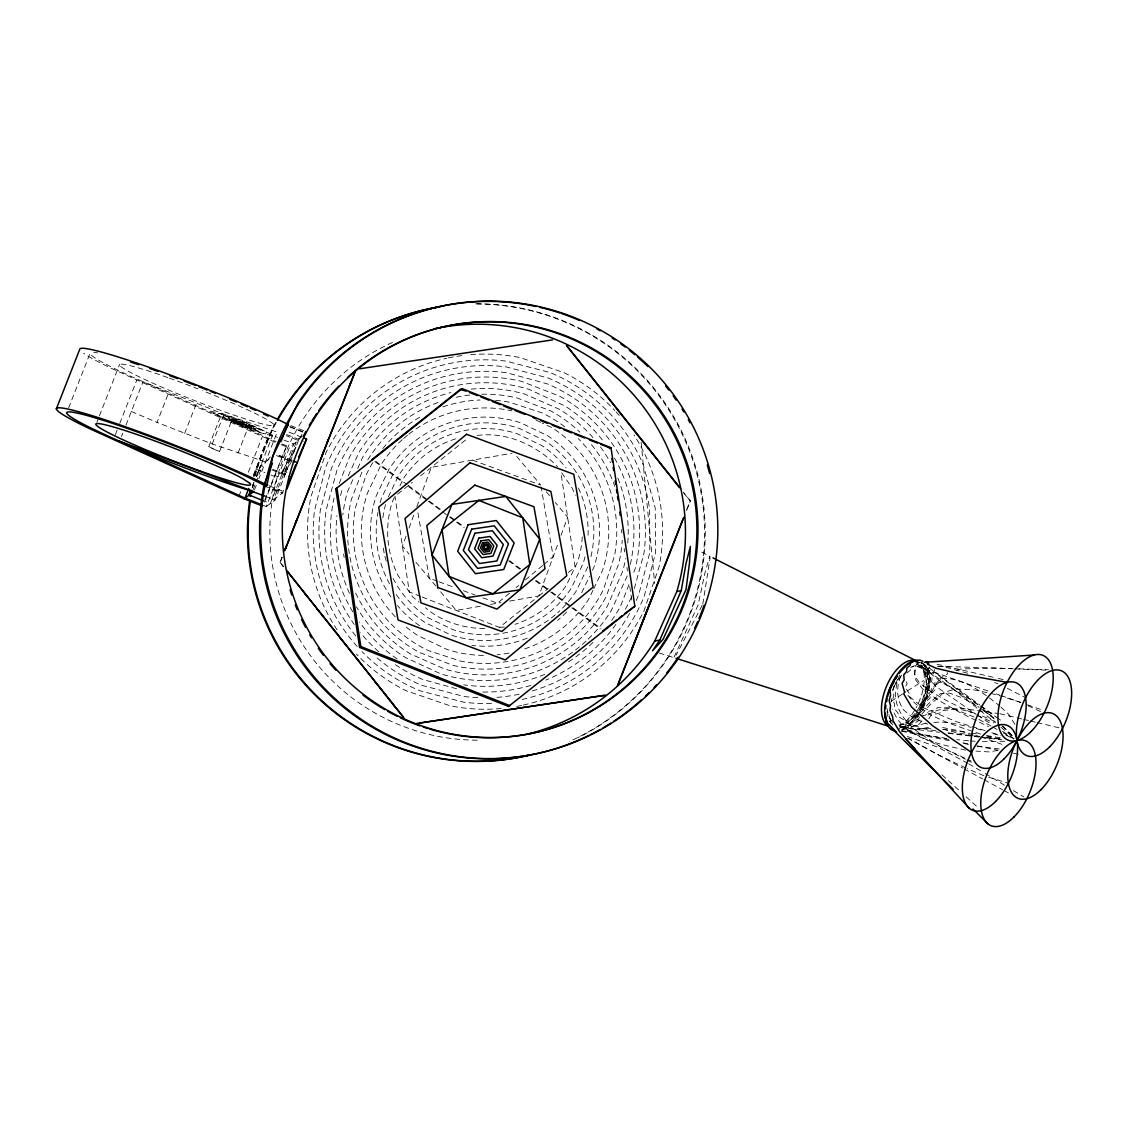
<?xml version="1.0" encoding="UTF-8"?>
<svg xmlns="http://www.w3.org/2000/svg" width="1128" height="1128" viewBox="0 0 1128 1128"><rect width="100%" height="100%" fill="white"/><g stroke="black" fill="none" stroke-linecap="round" stroke-linejoin="round"><path stroke-width="0.75" stroke-dasharray="5 3.75" d="M921.505 666.789L920.053 665.661L917.91 665.999L915.781 668.566L914.864 673.331L915.725 680.071L922.521 688.841L937.565 699.727L959.928 712.501L988.466 726.644M917.064 662.827L920.547 662.658L924.65 664.618C935.408 678.591 926.032 698.429 918.107 711.627M927.667 668.65L927.202 674.671M900.623 675.912L898.367 683.371L897.437 691.732L898.776 700.502L902.781 709.188L912.749 717.549L927.597 724.148M282.352 473.14L284.82 466.865M702.8 604.044L710.062 558.261L709.836 556.287L699.36 550.986M899.636 675.136L897.183 681.791L895.618 690.858C893.94 709.554 907.279 725.022 921.971 734.765L940.216 746.553L971.123 761.076M634.317 588.576L643.933 553.383A160.387 160.373 68.5 0 0 547.108 383.788L506.726 372.762A160.387 160.373 68.5 0 0 337.159 469.572L326.133 509.969A160.387 160.373 68.5 0 0 354.248 624.489M921.618 709.512A34.376 17.413 -67.7 0 0 925.129 701.264C928.344 690.576 931.446 676.8 923.197 667.593L919.094 665.633L914.216 665.872L910.225 667.691M674.065 657.13L698.105 605.045L705.028 572.53L709.836 556.287M406.038 536.251L402.442 546.093L409.154 554.13M409.041 528.045L413.835 514.918M416.838 506.712L431.234 467.344L512.112 453.23M509.56 601.097L538.817 595.993L558.628 541.863M561.025 535.292L567.624 517.259L555.3 502.51M361.891 472.195L351.428 499.309A137.475 137.461 68.5 0 0 419.207 652.351L452.68 665.28A137.475 137.461 68.5 0 0 605.708 597.516L618.637 564.042A137.475 137.461 68.5 0 0 622.219 540.312M339.218 483.545L349.497 457.164A154.663 154.649 68.5 0 1 521.897 381.476L559.516 396.139A154.663 154.649 68.5 0 1 635.219 568.554L632.709 574.984M628.959 584.614L620.555 606.173A154.663 154.649 68.5 0 1 611.221 621.077M68.596 407.983L90.085 353.247A114.562 8.361 21.4 0 0 143.03 381.701L276.007 441.584M96.895 422.281L98.785 417.459M99.419 415.837L119.638 364.33M115.352 434.703L117.242 429.867M119.765 423.437L136.84 379.967L113.702 369.434A125.631 9.165 21.4 0 1 83.641 353.276M121.5 436.564L122.811 433.208M125.969 425.171L143.03 381.701L223.936 414.202L277.192 432.094L258.862 478.78M265.503 461.874L212.247 443.981L157.032 422.408L168.721 392.629M184.625 433.49L196.314 403.711M272.102 435.817L256.07 431.559L231.254 421.717L219.551 451.496L212.445 448.676L208.751 446.589L220.439 416.81L210.161 411.029C233.877 416.218 255.957 426.624 277.46 437.438M212.247 443.981L223.936 414.202M241.547 424.227L233.989 420.857L250.176 426.497L231.705 419.574L236.457 422.21L252.475 427.766L234.272 420.575L248.259 425.834L235.921 421.505M238.868 421.816L249.655 427.033M238.022 453.146L249.711 423.367M238.84 496.405L241.378 489.961M248.329 472.265L262.232 436.846M253.306 475.269L267.463 439.215L272.539 435.493L256.549 476.256M253.828 475.579L268.365 438.552M253.659 477.003L273.892 425.496M252.418 485.971L253.645 482.84M256.112 476.566L260.413 465.596L269.775 458.729M252.235 487.226L254.082 482.516M252.503 487.366L253.729 484.236M256.803 476.397L260.808 465.3L262.316 466.104L256.169 481.783M253.095 489.608L255.548 483.348M254.434 490.046L256.888 483.813M264.854 499.774L286.681 445.814L263.91 503.807M263.303 505.372L266.264 506.557L289.642 446.998L298.469 440.526L286.343 435.718M266.264 506.557L275.077 500.085L298.469 440.526M282.014 557.429L280.082 562.336L283.368 566.467L280.209 562.294L282.141 557.387M283.241 566.51L279.955 562.393L281.887 557.486M686.881 509.137L690.364 500.86L683.794 492.598M686.501 510.66L690.364 500.86M283.537 490.144L282.352 493.133L265.743 486.563M892.46 690.265L894.8 684.766M919.193 707.764C924.833 695.158 930.628 677.787 920.786 665.844L916.683 663.87M919.687 710.118C925.327 697.527 931.122 680.156 921.28 668.199L917.163 666.239L912.284 666.493M919.362 712.699L925.129 701.264M352.824 479.64L347.537 491.653A143.214 143.185 68.5 0 0 342.813 515.031M357.703 468.529L362.581 457.418A143.214 143.185 68.5 0 1 450.932 392.586M348.143 475.917L359.141 452.102A148.938 148.91 68.5 0 1 529.286 389.47L564.578 405.77A148.938 148.91 68.5 0 1 604.199 442.359M627.224 575.943L610.925 611.235A148.938 148.91 68.5 0 1 587.265 639.971M388.342 496.898L398.649 475.381A103.113 103.099 68.5 0 1 517.033 433.66L541.313 445.292A103.113 103.099 68.5 0 1 566.073 467.937M394.335 497.533L392.474 501.438A97.375 97.375 68.5 0 0 398.212 575.745L412.566 596.712L419.01 602.225M399.918 485.886L403.443 478.512A97.375 97.375 68.5 0 1 458.349 438.016M587.787 566.919L576.211 591.086A108.838 108.824 68.5 0 1 557.726 612.659M581.724 592.722L589.563 576.352M592.454 570.303L593.92 567.243A114.562 114.548 68.5 0 0 547.559 435.69L520.586 422.774A114.562 114.548 68.5 0 0 389.047 469.121L376.132 496.094A114.562 114.548 68.5 0 0 392.05 598.587M593.018 590.226L588.703 599.236A123.742 123.727 68.5 0 1 522.095 649.742M593.737 588.717L602.648 570.091A123.742 123.727 68.5 0 0 552.579 427.991L542.06 422.958M702.138 605.398L676.137 655.156M934.675 669.496L931.869 677.674L932.01 680.071L927.879 689.434M291.955 460.788L286.089 471.25L288.853 476.707M895.392 683.399L898.071 678.915M893.94 686.374L903.514 672.753M916.176 712.233C924.833 698.331 933.392 677.547 922.239 662.855L979.682 704.845M917.008 714.602L910.113 723.753L904.726 728.195A34.376 17.413 -67.7 0 1 899.411 730.62M920.589 712.67L928.203 703.957L940.357 693.664L949.48 693.114L963.298 698.176L979.259 707.623M921.787 714.236L930.022 704.817L944.305 692.169L955.726 689.039L973.379 689.8L989.002 693.001M928.894 718.79L930.981 715.279L942.345 712.318L943.135 710.485L962.339 708.454L998.21 713.502M929.782 666.902L928.541 668.594L929.063 673.078M918.826 662.686L916.232 664.97L914.639 669.299L914.582 675.475L919.644 683.159L931.827 692.254L950.34 702.617L974.324 713.911M925.947 690.04L929.895 681.805L931.164 674.685L932.616 672.189L934.52 672.316L977.877 704.774M267.223 460.605L270.226 456.882M915.16 713.474L905.685 722.851L900.37 725.276M914.737 715.222L909.633 721.384L904.233 725.826L898.917 728.265M917.092 712.868C912.397 719.044 905.798 725.572 897.423 724.909M915.471 715.857L911.748 718.832M918.587 713.996C913.61 720.524 906.898 727.983 897.902 727.278M919.546 717.493L917.6 719.847L913.342 720.623L910 723.372L901.639 724.698M920.081 719.932L911.198 724.951L901.455 727.095M921.914 720.792L918.982 724.331L913.61 725.501L910.282 728.251L900.68 730.042L904.726 728.195M921.365 706.184L928.64 696.808L937.241 682.172L941.147 678.252C963.27 677.59 983.094 692.507 999.62 705.987M509.461 593.229L497.519 603.212L482.911 597.854M516.088 587.674L518.739 585.46M525.366 579.919L542.61 565.495M543.936 564.395L553.213 556.626L541.031 486.788M907.109 672.937L910.437 670.187L909.845 668.34L912.947 666.451M397.648 494.078L412.425 482.319M420.49 475.903L467.965 438.115M422.168 597.008L499.38 627.394L537.464 597.079M538.817 595.993L548.222 588.506M568.371 572.46L575.097 567.116L561.011 473.083M302.403 436.014L297.031 439.962L273.639 499.521L283.043 492.626L269.296 487.169M235.879 421.604L242.605 423.31M922.45 707.538L923.888 706.579L926.102 701.376L929.839 698.387L931.291 693.142L935.112 689.857L935.676 685.204L940.287 681.552L940.103 678.154L947.619 673.867L947.224 672.57M918.953 716.125L912.228 721.201M891.064 701.32L905.84 691.887M907.321 690.942L923.578 680.565M925.693 676.659L926.398 676.236L925.256 672.57L926.765 671.964L924.875 669.468L926.243 669.722L923.888 668.594L925.679 670.3L923.381 670.413L927.286 675.362L926.102 675.912L936.226 686.599L976.129 714.419M926.159 665.858L925.834 668.96C940.329 684.132 960.407 691.986 977.271 704.041M920.039 705.79L921.252 705.324L923.465 700.107L926.539 698.556L927.977 693.311L931.023 691.732L931.587 687.079L935.084 685.838L934.886 682.454L940.315 682.694L939.92 681.397L950.03 686.642L995.545 722.71M927.977 715.18C942.796 704.267 962.522 709.089 978.653 714.447M925.876 723.217L908.534 727.715L900.905 727.645M921.872 715.97L925.933 714.898L928.034 711.387L936.466 709.512L937.255 707.679L950.749 707.764L975.903 717.676M956.685 670.173L961.423 668.974L994.374 668.03L1013.212 668.805M928.555 727.377L908.096 731.325L901.61 730.874M997.815 750.402L989.157 751.925L975.917 751.107M480.316 606.215L456.22 610.417L437.171 587.632M490.638 604.411L500.959 602.606M477.214 435.436C507.092 431.559 536.942 445.363 557.486 466.625M484.688 628.536C463.636 628.564 441.556 621.584 425.439 607.738M499.38 627.394L505.132 626.956M915.668 662.897L919.151 662.658M1004.822 741.237L981.868 741.745M933.829 722.526C946.392 720.891 958.941 724.712 971.18 727.334M930.91 728.702L907.391 728.42L899.397 725.967M919.094 665.633L926.102 665.858M938.341 666.253L1011.858 668.594M1018.852 668.819L1048.603 669.764M1014.918 668.876L1045.755 670.145M968.543 740.8L956.826 739.644M970.207 740.913L975.212 741.265M986.14 737.909L1003.271 739.362M937.326 666.211L944.263 666.859L969.883 673.867M979.09 736.669L948.056 732.833M985.985 737.374L1003.201 739.122M946.73 738.445C930.346 735.371 911.452 734.906 897.944 724.176M942.726 729.463L968.064 732.509M901.371 727.687L939.469 732.284M948.126 733.327L979.301 737.077M981.036 737.289L1001.819 739.799M999.225 748.964L975.48 745.777M971.434 733.059L979.865 734.441M986.619 735.541L1001.805 738.036M935.958 730.817L923.86 728.801L906.968 722.992L906.559 721.694L898.184 716.28L897.987 712.882L894.053 708.61L894.617 703.957L892.46 700.234L893.912 695.003L892.629 691.661L894.546 685.359M973.267 735.597L955.402 732.467L943.924 729.21M974.902 735.879L979.767 736.739M901.625 731.268L949.79 740.729M963.552 743.437L968.712 744.438M977.313 746.13L997.956 750.19M1013.437 753.222L1020.318 754.576M965.681 750.162C939.497 743.733 902.315 738.53 892.727 709.174M942.571 727.504L962.043 731.381L979.034 736.387M990.722 693.353L1002.284 696.469M986.633 736.09L1001.692 739.39M948.817 739.489L902.485 730.789M998.068 734.962L990.44 732.946M937.072 664.237L996.616 678.055M998.308 678.45L1003.412 679.634M999.916 713.742L1021.883 718.973M1023.575 719.368L1028.651 720.581M1030.343 720.975L1035.405 722.188M1037.097 722.583L1060.771 728.209M963.016 742.689L969.248 744.226M260.413 465.596L262.316 466.104M456.629 688.757L422.944 679.549A160.387 160.373 68.5 0 1 392.375 662.573M980.711 736.88L1003.596 744.917M988.72 777.234L1008.39 783.283M985.125 730.634L956.629 721.793L923.141 707.679L909.633 696.709L910.409 694.862L905.037 687.333L907.124 683.822L905.121 679.366M991.836 732.721L1000.212 735.315M980.627 734.116C953.879 724.599 921.787 717.225 905.572 691.859M976.199 728.448L984.11 730.958M1020.431 702.377L1003.878 696.991M659.217 652.957L674.304 657.779M917.163 666.239L989.608 691.563M996.193 693.875L999.478 695.017M1001.128 695.595L1020.882 702.504M1027.467 704.803L1043.936 710.555M994.67 682.567L997.97 683.765M472.533 460.139L540.735 485.082L516.074 455.599M437.452 581.216L429.331 578.255L417.43 510.124M439.074 581.822L455.303 587.759M463.425 590.734L474.789 594.893M983.799 775.726L967.359 768.676M995.206 721.497L980.26 715.166M907.42 736.499L937.861 747.201L967.175 762.965M420.561 596.388L409.309 591.946L394.969 496.221M290.023 427.103L302.783 432.151M290.939 425.623L303.7 430.684L299.385 439.61L301.232 436.973L286.879 431.277M289.783 426.469L303.376 431.855M286.611 434.548L303.376 441.189M283.96 440.075L293.816 443.939L270.396 503.525L265.531 501.551M282.099 444.009L289.642 446.998M275.091 442.246L136.84 379.967M281.196 444.672L285.779 446.476M279.335 455.43L292.42 460.633M276.43 455.585L294.549 462.762M272.807 469.319L291.024 476.552M271.763 469.882L286.498 475.72M274.992 475.593L277.953 476.777M255.774 468.994L264.925 472.632M271.03 475.057L274.09 476.256M269.268 485.858L284.002 491.709M266.011 496.489L275.077 500.085M131.341 411.48L157.032 422.408M965.794 767.971L937.255 754.308L908.534 738.29M208.751 446.589L219.551 451.496M977.356 715.307L993.994 722.992M1028.073 705.761L1040.82 711.697M921.365 662.601L922.944 663.8M536.068 420.095L540.566 422.239M1005.894 735.118L1013.818 738.981M278.842 455.529L283.029 457.63M899.58 726.108L965.427 759.243M966.992 760.032L973.267 763.191M1007.304 688.263L1025.563 697.753M968.726 763.797L983.701 772.638M907.321 738.079L962.621 768.083M964.158 768.915L982.601 778.912M984.138 779.744L1002.566 789.741M1004.103 790.573L1010.251 793.915M978.949 719.368L991.117 726.136M992.64 726.982L997.208 729.52M1003.285 732.904L1013.931 738.826M985.195 773.54L1004.526 785.229M1013.452 790.615L1023.857 796.904M977.595 715.349L992.175 724.669M1002.397 731.198L1014.058 738.657M980.091 705.945L996.334 717.253M920.786 665.844L979.146 707.369M980.57 708.37L994.797 718.508M981.092 705.874L995.093 716.111M996.503 717.14L1003.511 722.258M375.864 461.394L406.827 484.391M408.237 485.435L442.007 510.519M450.453 516.793L456.093 520.967M457.503 522.01L464.539 527.241M509.574 560.686L520.84 569.048M536.322 580.539L550.394 590.987M551.803 592.031L571.515 606.667M572.911 607.71L601.069 628.606M374.877 461.606L403.034 482.502M408.66 486.69L426.962 500.268M428.372 501.311L448.07 515.947M449.48 516.991L455.12 521.178M456.516 522.222L463.566 527.439M508.601 560.884L519.867 569.245M535.349 580.751L549.421 591.199M550.831 592.242L570.528 606.878M571.938 607.921L600.096 628.818M983.362 710.513L996.574 720.693M983.179 709.047L995.601 719.537M1000.903 727.165L1014.298 738.29M1000.846 707.087L1008.559 714.264L1015.468 725.205M941.965 774.894L947.055 779.504M948.324 780.661L959.759 791.024M966.118 796.791L978.822 808.311M1001.89 725.713L1013.212 736.81M1002.764 726.108L1013.423 736.908M546.333 491.794L549.688 495.812M415.879 562.167L436.057 586.292M889.837 721.3L892.77 724.909M683.54 492.696L690.11 500.959M890.739 721.285L888.892 714.489L889.696 715.533M893.32 722.949L890.26 718.917L888.892 714.489M889.343 720.877L891.388 723.556M561.673 472.745L571.854 487.592A97.375 97.375 68.5 0 1 575.351 495.319M891.12 721.018L888.568 715.885L887.087 708.652M621.359 529.483L621.866 532.938M624.151 548.476L624.658 551.93M626.956 567.454L627.464 570.909M629.748 586.447L630.778 593.342M631.031 595.076L631.793 600.251M891.261 698.669L891.698 701.87M641.141 442.303L654.677 583.514M887.087 711.218L887.426 716.999M919.926 712.614A34.376 17.413 -67.7 0 1 901.342 730.013M491.512 703.393A171.851 171.823 68.5 0 1 463.862 702.208L420.448 690.914A171.851 171.823 68.5 0 1 361.975 651.603M357.223 646.527A171.851 171.823 68.5 0 1 314.515 510.49L325.795 467.062A171.851 171.823 68.5 0 1 506.204 361.129L549.618 372.423A171.851 171.823 68.5 0 1 643.284 464.75L655.213 507.995L655.551 552.861L644.257 596.275A171.851 171.823 68.5 0 1 520.6 699.797M93.835 352.387A114.562 8.361 21.4 0 1 97.614 352.909M927.794 667.564A34.376 17.413 -67.7 0 1 929.43 679.31M927.695 668.636A34.376 17.413 -67.7 0 1 920.476 711.148M519.218 694.228A166.126 166.098 68.5 0 1 495.206 697.471M477.736 697.626A166.126 166.098 68.5 0 1 463.904 696.441L421.985 685.359A166.126 166.098 68.5 0 1 374.989 656.101M355.729 635.938A166.126 166.098 68.5 0 1 320.281 510.533L331.35 468.613A166.126 166.098 68.5 0 1 506.148 366.91L548.067 377.993A166.126 166.098 68.5 0 1 649.629 509.447L649.784 552.805L638.702 594.738A166.126 166.098 68.5 0 1 635.952 601.069M629.593 613.491A166.126 166.098 68.5 0 1 531.091 691.281M167.818 377.584A83.049 6.063 21.4 0 0 123.304 368.278A83.049 6.063 21.4 0 0 216.097 408.759A83.049 6.063 21.4 0 0 272.75 423.352L266.448 419.278A83.049 6.063 21.4 0 0 202.547 390.683M169.397 378.148A83.049 6.063 21.4 0 1 197.908 388.85M523.364 705.056A177.575 177.561 68.5 0 0 644.032 610.713L659.062 566.862A177.575 177.561 68.5 0 0 633.908 434.914M521.672 705.423A177.575 177.561 68.5 0 1 516.582 706.424M501.199 708.511A177.575 177.561 68.5 0 1 449.846 705.719L406.009 690.688A177.575 177.561 68.5 0 1 356.42 654.085M337.089 629.861A177.575 177.561 68.5 0 1 310.99 496.475L326.02 452.624A177.575 177.561 68.5 0 1 446.688 358.281M448.38 357.914A177.575 177.561 68.5 0 1 455.19 356.617M456.896 356.335A177.575 177.561 68.5 0 1 463.735 355.376M470.559 354.685A177.575 177.561 68.5 0 1 520.205 357.618L564.056 372.663A177.575 177.561 68.5 0 1 614.831 410.507M616.001 411.791A177.575 177.561 68.5 0 1 619.455 415.668M508.925 653.084A123.742 123.727 68.5 0 1 497.11 654.818M483.447 655.41A123.742 123.727 68.5 0 1 446.617 649.305L417.487 635.346A123.742 123.727 68.5 0 1 403.88 625.081M395.251 616.819A123.742 123.727 68.5 0 1 367.404 493.246L381.363 464.116A123.742 123.727 68.5 0 1 402.372 439.582M403.641 438.468A123.742 123.727 68.5 0 1 407.546 435.182M408.886 434.125A123.742 123.727 68.5 0 1 511.957 410.888M527.255 638.166A114.562 114.548 68.5 0 1 471.871 645.47M419.588 625.702A114.562 114.548 68.5 0 1 397.493 605.553M566.637 612.081A114.562 114.548 68.5 0 1 557.556 620.358M555.216 614.845A108.838 108.824 68.5 0 1 451.242 635.12L425.623 622.853A108.838 108.824 68.5 0 1 395.731 593.864M389.541 583.867A108.838 108.824 68.5 0 1 377.908 512.493M380.136 502.665A108.838 108.824 68.5 0 1 381.574 497.871L393.855 472.251A108.838 108.824 68.5 0 1 518.809 428.217L544.429 440.484A108.838 108.824 68.5 0 1 590.762 557.429M393.094 578.34A103.113 103.099 68.5 0 0 428.753 618.059L453.019 629.678A103.113 103.099 68.5 0 0 571.417 587.956L583.035 563.69A103.113 103.099 68.5 0 0 585.319 555.596M386.227 561.095A103.113 103.099 68.5 0 1 384.507 554.581M384.154 552.946A103.113 103.099 68.5 0 1 382.759 544.655M382.871 517.738A103.113 103.099 68.5 0 1 385.579 504.47M578.424 488.015A103.113 103.099 68.5 0 1 587.984 537.224M582.26 536.914A97.375 97.375 68.5 0 1 577.592 561.913L566.609 584.84A97.375 97.375 68.5 0 1 514.974 624.334M530.879 685.373A160.387 160.373 68.5 0 1 482.502 692.042M378.74 651.772A160.387 160.373 68.5 0 1 360.551 632.78M631.525 596.952A160.387 160.373 68.5 0 1 624.418 611.009M615.93 624.334A160.387 160.373 68.5 0 1 545.698 680.142M544.768 674.332A154.663 154.649 68.5 0 1 463.693 684.851M397.098 658.893A154.663 154.649 68.5 0 1 359.536 622.036M352.754 611.799A154.663 154.649 68.5 0 1 334.043 498.181M592.976 642.438A154.663 154.649 68.5 0 1 568.117 662.122M586.038 641.113A148.938 148.91 68.5 0 1 440.78 673.867L405.488 657.568A148.938 148.91 68.5 0 1 356.462 606.808M349.483 593.342A148.938 148.91 68.5 0 1 336.976 515.609M340.557 495.516A148.938 148.91 68.5 0 1 342.841 487.395M614.45 457.996A148.938 148.91 68.5 0 1 630.284 564.522M355.658 593.046A143.214 143.185 68.5 0 0 410.803 654.127L445.024 669.172A143.214 143.185 68.5 0 0 607.484 605.919L622.515 571.699A143.214 143.185 68.5 0 0 625.688 558.473M344.181 557.472A143.214 143.185 68.5 0 1 343.603 554.102M471.081 389.146A143.214 143.185 68.5 0 1 525.042 394.18L559.262 409.224A143.214 143.185 68.5 0 1 592.99 437.608M600.463 446.956A143.214 143.185 68.5 0 1 610.544 462.748M617.834 478.131A143.214 143.185 68.5 0 1 627.605 544.909M367.756 459.928A137.475 137.461 68.5 0 1 441.372 401.3M456.177 397.253A137.475 137.461 68.5 0 1 469.77 395.04M481.698 394.236A137.475 137.461 68.5 0 1 517.385 398.057L550.859 410.987A137.475 137.461 68.5 0 1 579.848 432.137M591.481 444.7A137.475 137.461 68.5 0 1 614.831 486.408M372.804 462.677A131.75 131.736 68.5 0 0 366.205 474.761L355.531 507.459A131.75 131.736 68.5 0 0 428.132 650.489L460.83 661.177A131.75 131.736 68.5 0 0 603.847 588.576L614.52 555.878A131.75 131.736 68.5 0 0 578.297 438.637M382.787 448.577A131.75 131.736 68.5 0 1 422.323 415.795M442.853 406.856A131.75 131.736 68.5 0 1 480.02 400.017M495.573 400.341A131.75 131.736 68.5 0 1 509.221 402.16L541.919 412.848A131.75 131.736 68.5 0 1 565.41 427.3M252.517 487.902A228.744 228.561 78 0 1 253.617 482.699M255.266 475.819A228.744 228.561 78 0 1 276.6 421.942M475.847 303.813A228.744 228.561 78 0 1 577.846 737.698M477.214 740.18A207.989 207.834 78 0 1 394.349 341.629M254.561 475.974A228.744 228.561 78 0 1 275.909 422.098M476.918 303.968A228.744 228.561 78 0 1 569.245 741.561M920.843 664.603A35.532 17.992 -67.7 0 1 916.091 707.806M914.568 710.414A35.532 17.992 -67.7 0 1 899.834 725.515M921.604 663.095A35.532 17.992 -67.7 0 1 919.743 710.936M918.982 712.219A35.532 17.992 -67.7 0 1 898.847 729.069M285.06 471.476L284.214 476.82L281.859 472.153L295.903 447.041L285.06 471.476M228.646 417.698L227.856 418.728L241.293 424.706L255.534 429.655L256.324 428.612L228.646 417.698M232.001 419.193L231.409 419.969L241.491 424.452L252.178 428.161L252.771 427.385L232.001 419.193M224.275 415.738L223.006 417.036L240.828 424.974L259.905 431.615L261.16 430.318L243.352 422.38L224.275 415.738M219.072 413.398L217.21 414.991L240.222 425.27L265.108 433.956L266.969 432.348L243.944 422.069L219.072 413.398M235.752 420.166L228.251 418.22L248.414 427.188L255.929 429.134L235.752 420.166"/><path stroke-width="1.5" d="M885.55 708.581L885.959 705.338M886.707 701.729L887.116 698.359M681.241 590.578L686.021 563.492L690.364 546.431L689.476 563.112L686.007 589.563L663.081 639.308L652.506 650.814L659.866 639.999L681.241 590.578L676.842 591.523L654.734 641.085A207.989 207.834 78 0 1 527.636 734.088M887.581 696.667L889.456 689.885A34.376 17.413 -67.7 0 1 918.121 660.895L913.906 661.107L910.479 663.109L910.169 665.294L906.827 668.044L906.658 671.357L903.74 674.882L904.177 679.93L902.076 683.441L904.529 692.056L903.754 693.903L911.537 707.002L932.616 725.727L971.504 752.432M56.4 408.787L79.778 349.229A125.631 9.165 21.4 0 1 152.463 368.518A125.631 9.165 21.4 0 1 279.829 420.391L287.753 424.354L280.971 441.612M261.767 504.766L244.987 498.111L248.78 488.452M250.571 490.68L248.724 495.375L250.627 495.883L249.415 495.206L251.262 490.497M251.008 490.356L249.161 495.051L263.938 500.959M272.497 463.199L264.361 483.912L263.219 484.758L249.133 477.708A114.562 8.361 21.4 0 0 98.263 418.784A114.562 8.361 21.4 0 0 97.628 431.234A114.562 8.361 21.4 0 0 248.498 490.158L265.263 496.193M288.049 484.109L291.024 476.552L291.405 477.666M291.602 475.085L295.606 464.877M298.61 457.221L306.562 439.074L303.897 438.016M286.921 489.087L306.562 439.074M285.229 549.251L354.685 372.649M617.411 685.768L655.255 589.521M285.102 549.308L286.385 546.037M295.395 523.138L296.678 519.867M312.118 480.613L313.415 477.341M322.425 454.457L323.708 451.186M326.923 443.008L328.206 439.737M339.147 411.931L340.43 408.66M349.44 385.762L350.723 382.491M284.707 550.845L355.489 370.943M630.904 651.406L683.032 518.936M617.65 685.655L683.92 517.202M889.456 689.885L895.999 677.152A34.376 17.413 -67.7 0 0 886.89 722.512L885.254 713.404M287.273 424.96L298.088 403.02A228.744 228.561 78 0 1 536.181 306.492M265.743 486.563L267.026 484.969L272.764 456.332L288.26 424.565L287.259 425.467M899.058 673.458C903.345 668.664 907.631 663.32 913.906 661.107M335.763 488.932L462.057 388.638L610.995 447.689L634.838 606.173L508.545 706.466L359.606 647.416L335.763 488.932L336.962 488.057L360.805 646.541L509.743 705.592L508.545 706.466M483.588 546.192L485.534 544.655L487.846 545.571L488.212 548.039L486.267 549.576L483.954 548.659L483.588 546.192L484.532 548.208L486.154 548.857L487.536 547.757L487.268 546.022L485.632 545.374L484.264 546.474M616.494 620.118L602.902 630.904L603.889 630.707M619.216 617.947L621.937 615.789M624.658 613.632L633.781 606.949M286.597 425.2L287.753 424.354M267.632 485.209L256.451 479.95A125.631 9.165 21.4 0 0 91.015 415.344A125.631 9.165 21.4 0 0 90.31 428.992L244.085 498.787L253.8 491.653L119.653 441.259L244.987 498.111M460.858 389.512L462.057 388.638M533.657 417.022L532.938 417.543L536.167 418.826M609.797 448.563L610.995 447.689M359.606 647.416L360.805 646.541M436.945 678.083L438.143 677.209M633.64 607.047L634.838 606.173M373.044 459.307L372.071 459.519L460.294 389.428L466.16 391.148M609.388 448.366L610.361 448.154M654.734 641.085L659.866 639.999M359.606 368.786L552.523 339.895M416.317 723.513L605.75 695.13M419.616 723.048L603.776 695.482M926.596 662.249L927.935 662.122L925.651 662.235L928.711 663.743L927.526 664.279L936.014 668.255L960.718 674.022L1007.121 682.327M924.382 662.319L1034.15 655.001M675.982 658.301L888.568 726.249A35.532 17.992 -67.7 0 1 886.96 685.246A35.532 17.992 -67.7 0 1 917.205 661.29L712.981 557.881M469.417 392.431L477.553 395.66M480.81 396.943L488.96 400.158M492.217 401.455L500.367 404.67M503.624 405.953L511.759 409.182M515.017 410.465L524.788 414.329M541.003 420.744L547.461 423.296M552.297 425.2L560.362 428.386M563.591 429.669L571.656 432.856M574.871 434.125L584.558 437.96M589.394 439.864L597.459 443.064M600.688 444.333L608.753 447.52M294.055 461.281L297.327 462.579M263.219 484.758L266.49 486.055M244.085 498.787L262.387 506.049M896.69 732.312L887.553 723.175L885.522 718.085M914.921 748.851L899.665 731.818L892.967 720.566L892.77 717.182L889.964 710.471L890.528 705.818L889.16 700.403L890.598 695.158L889.978 690.392L892.135 683.61M891.176 727.771L940.738 776.995M943.22 779.448L953.132 789.29M972.956 808.973L987.832 823.75M905.558 738.967L969.375 808.325M566.679 345.464L680.508 488.48M566.439 345.563L679.155 487.197M286.78 570.542L403.88 717.676M287.739 571.966L402.625 716.365M305.124 594.019L307.309 596.768M317.165 609.134L319.351 611.898M321.55 614.647L323.736 617.397M340.148 638.011L342.334 640.774M344.533 643.524L346.719 646.274M348.904 649.023L351.09 651.772M356.575 658.639L358.76 661.389M375.173 682.017L377.358 684.766M379.558 687.516L381.743 690.265M383.929 693.015L386.114 695.779M388.314 698.528L390.499 701.278M392.685 704.027L394.87 706.777M611.884 458.518L612.405 461.972M613.167 467.147L613.674 470.602M615.197 480.951L615.705 484.405M616.466 489.58L616.988 493.035M617.495 496.489L618.003 499.944M619.78 512.013L620.287 515.468M434.379 328.756A207.989 207.834 78 0 1 676.842 591.523M130.594 362.046A114.562 8.361 21.4 0 1 138.73 364.739M149.953 368.574A114.562 8.361 21.4 0 1 157.99 371.422M169.595 375.624A114.562 8.361 21.4 0 1 177.575 378.599M184.104 381.052A114.562 8.361 21.4 0 1 195.595 385.48M198.852 386.749A114.562 8.361 21.4 0 1 207.044 389.978M210.316 391.289A114.562 8.361 21.4 0 1 215.222 393.263M229.802 399.27A114.562 8.361 21.4 0 1 236.386 402.033M241.223 404.092A114.562 8.361 21.4 0 1 247.483 406.799M250.501 408.124A114.562 8.361 21.4 0 1 255.562 410.366M263.642 414.018A114.562 8.361 21.4 0 1 268.21 416.119M894.532 730.874A34.376 17.413 -67.7 0 1 885.127 713.361M909.859 662.954A34.376 17.413 -67.7 0 1 922.901 661.361M529.892 755.013A228.744 228.561 78 0 1 250.19 501.861M277.46 420.406A228.744 228.561 78 0 1 438.947 306.943M529.187 755.168A228.744 228.561 78 0 1 249.499 502.002M277.629 419.024A228.744 228.561 78 0 1 439.976 306.816M589.295 735.259A228.744 228.561 78 0 1 264.319 483.729M539.635 307.267A228.744 228.561 78 0 1 559.939 312.978M561.589 313.528A228.744 228.561 78 0 1 579.595 320.507M597.079 329.052A228.744 228.561 78 0 1 600.166 330.758M612.194 338.019A228.744 228.561 78 0 1 615.112 339.937M620.865 343.913A228.744 228.561 78 0 1 625.109 347.029M629.311 350.244A228.744 228.561 78 0 1 634.81 354.7M637.503 356.998A228.744 228.561 78 0 1 647.923 366.572M665.619 386.002A228.744 228.561 78 0 1 668.89 390.133M673.134 395.787A228.744 228.561 78 0 1 676.194 400.13M682.031 408.999A228.744 228.561 78 0 1 683.878 412.016M688.291 419.658A228.744 228.561 78 0 1 689.955 422.746M707.27 465.046A228.744 228.561 78 0 1 709.625 473.548M704.055 605.299A228.744 228.561 78 0 1 699.036 618.412M697.654 621.669A228.744 228.561 78 0 1 694.721 628.113M678.238 657.201A228.744 228.561 78 0 1 666.845 672.796M656.496 684.893A228.744 228.561 78 0 1 654.085 687.474M649.15 692.536A228.744 228.561 78 0 1 645.357 696.202M641.508 699.769A228.744 228.561 78 0 1 613.717 721.285M610.741 723.203A228.744 228.561 78 0 1 603.198 727.8M600.138 729.548A228.744 228.561 78 0 1 590.861 734.483M347.41 377.542A207.989 207.834 78 0 1 691.408 482.305A207.989 207.834 78 0 1 429.853 729.111M428.189 728.603A207.989 207.834 78 0 1 423.211 727.01M419.898 725.868A207.989 207.834 78 0 1 400.341 717.817M397.169 716.28A207.989 207.834 78 0 1 387.835 711.373M384.789 709.653A207.989 207.834 78 0 1 362.976 695.059M335.806 670.201A207.989 207.834 78 0 1 330.039 663.616M323.44 655.354A207.989 207.834 78 0 1 318.265 648.205M311.539 637.87A207.989 207.834 78 0 1 309.749 634.852M305.505 627.253A207.989 207.834 78 0 1 301.571 619.441M297.256 609.797A207.989 207.834 78 0 1 295.282 604.89M291.715 594.921A207.989 207.834 78 0 1 290.122 589.888M303.432 436.169A207.989 207.834 78 0 1 305.871 431.488M309.283 425.369A207.989 207.834 78 0 1 311.06 422.365M311.962 420.885A207.989 207.834 78 0 1 316.672 413.539M318.66 410.648A207.989 207.834 78 0 1 338.724 386.114M891.994 685.655A35.532 17.992 -67.7 0 1 894.095 681.538M895.604 678.943A35.532 17.992 -67.7 0 1 897.55 675.982M451.947 504.371L432.052 555.046L466.005 597.798L519.853 589.859L539.748 539.184L505.795 496.433L451.947 504.371M468.092 524.689L457.644 551.282L475.466 573.701L503.708 569.541L514.156 542.949L496.334 520.53L468.092 524.689M471.645 529.173L463.298 550.45L477.553 568.385L500.155 565.058L508.502 543.781L494.247 525.845L471.645 529.173M474.902 533.276L468.472 549.688L479.456 563.521L496.898 560.954L503.328 544.542L492.344 530.71L474.902 533.276M478.78 538.141L474.592 548.786L481.726 557.754L493.021 556.09L497.194 545.444L490.074 536.477L478.78 538.141M480.923 540.848L478.004 548.279L482.981 554.539L490.877 553.383L493.796 545.952L488.819 539.692L480.923 540.848M482.502 542.836L480.5 547.912L483.912 552.198L489.298 551.395L491.3 546.319L487.888 542.032L482.502 542.836M483.672 544.316L482.375 547.63L484.603 550.436L488.128 549.914L489.425 546.601L487.197 543.795L483.672 544.316M469.953 462.748L404.994 518.499L420.941 602.86L501.847 631.483L566.806 575.731L550.859 491.357L469.953 462.748M474.817 485.139L426.779 525.549L437.861 587.519L496.983 609.092L545.021 568.681L533.939 506.712L474.817 485.139M466.541 434.28L378.67 507.135L398.029 619.963L505.259 659.951L593.116 587.096L573.771 474.268L466.541 434.28M478.878 500.409L441.993 529.709L449.029 576.422L492.922 593.821L529.808 564.522L522.772 517.808L478.878 500.409M249.373 482.911L243.056 478.836A83.049 6.063 21.4 0 0 113.519 426.99A83.049 6.063 21.4 0 0 154.296 453.329A83.049 6.063 21.4 0 0 249.373 482.911M1031.26 731.353A45.825 23.209 -67.7 0 0 1046.135 657.286A45.825 23.209 -67.7 0 0 999.309 704.633A45.825 23.209 -67.7 0 0 1031.26 731.353M1014.086 816.869A45.825 23.209 -67.7 0 0 1028.962 742.816A45.825 23.209 -67.7 0 0 982.135 790.15A45.825 23.209 -67.7 0 0 1014.086 816.869M1041.116 789.544A45.825 23.209 -67.7 0 0 1055.991 715.476A45.825 23.209 -67.7 0 0 1009.165 762.824A45.825 23.209 -67.7 0 0 1041.116 789.544M995.643 801.444A45.825 23.209 -67.7 0 0 1010.519 727.391A45.825 23.209 -67.7 0 0 963.693 774.725A45.825 23.209 -67.7 0 0 995.643 801.444M1004.23 758.693A45.825 23.209 -67.7 0 0 1019.106 684.625A45.825 23.209 -67.7 0 0 972.28 731.973A45.825 23.209 -67.7 0 0 1004.23 758.693M1049.703 746.778A45.825 23.209 -67.7 0 0 1064.578 672.711A45.825 23.209 -67.7 0 0 1017.752 720.059A45.825 23.209 -67.7 0 0 1049.703 746.778M313.034 420.645A207.989 207.834 78 0 0 484.518 737.444A207.989 207.834 78 0 0 672.894 430.529A207.989 207.834 78 0 0 313.034 420.645M272.779 456.332A228.744 228.561 78 0 0 533.882 754.223A228.744 228.561 78 0 0 661.064 379.079A228.744 228.561 78 0 0 272.779 456.332"/></g></svg>
